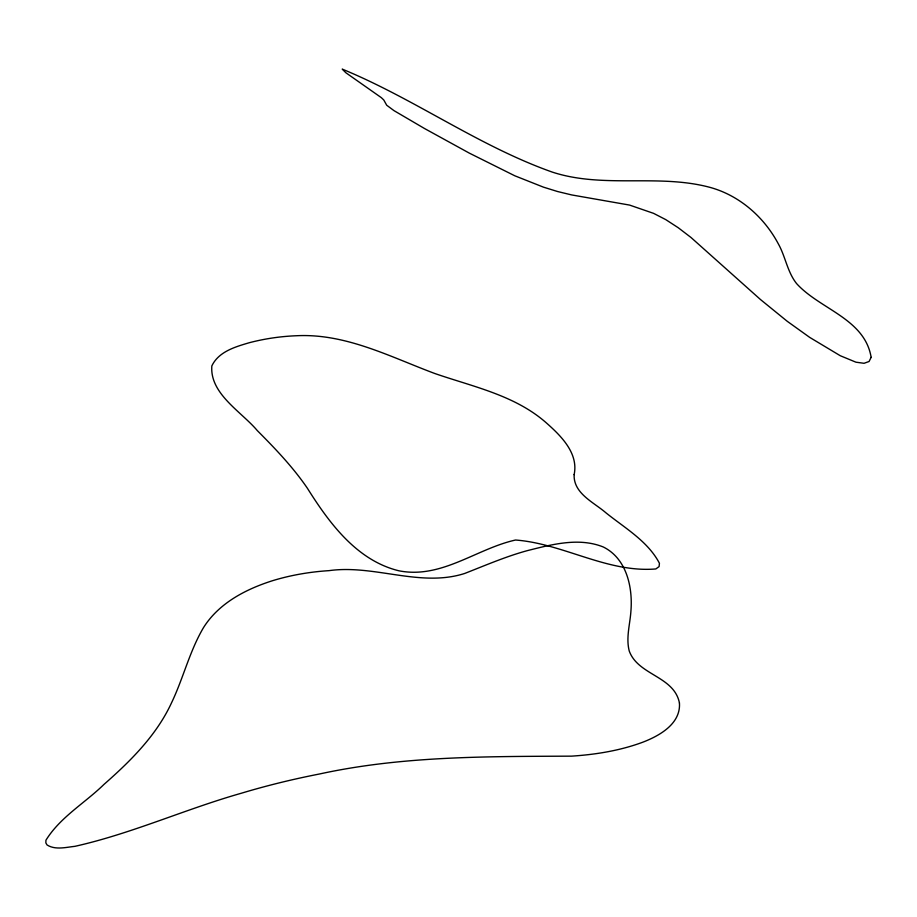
<?xml version="1.0" encoding="UTF-8"?>
<svg xmlns="http://www.w3.org/2000/svg" width="917" height="917" viewBox="0 0 917 917"><rect width="100%" height="100%" fill="white"/><g stroke="black" fill="none" stroke-linecap="round" stroke-linejoin="round"><path stroke-width="1.38" d="M574.145 474.605C573.251 493.346 593.643 502.229 605.759 512.672C624.718 527.963 647.838 541.145 659.426 563.256L659.105 566.58L655.838 568.953C607.203 572.999 563.256 543.609 515.549 540.021C476.393 548.71 441.49 579.177 398.987 570.81C356.816 560.574 329.306 523.114 307.401 488.268C293.004 467.166 275.26 448.631 257.287 430.577C241.343 411.63 209.638 393.806 211.838 365.917C218.682 351.578 235.314 346.821 249.424 342.683C264.658 338.717 280.315 336.401 296.042 335.76C345.411 333.112 389.908 356.736 434.773 373.494C473.161 386.779 515.056 395.238 546.394 422.932C560.986 435.862 578.65 453.17 574.145 474.605M679.44 702.995C680.895 723.88 659.403 735.847 642.519 742.312C619.789 750.691 595.626 754.588 571.509 756.147C487.259 756.548 402.391 755.895 319.552 773.982A551.507 318.405 0 0 0 241.4 793.216C185.326 809.126 131.853 833.587 74.907 846.334C65.852 847.308 55.272 850.197 47.042 844.947L45.85 842.872L45.93 840.236C60.155 817.173 84.903 803.063 104.011 784.379C130.604 761.018 156.486 735.388 171.536 702.812C183.343 678.19 189.578 651.15 203.54 627.549C218.842 603.237 245.515 589.333 272.143 580.828A156.761 90.508 0 0 1 329.111 570.638C374.342 564.31 420.33 587.659 464.598 573.492C485.322 565.411 505.783 556.516 527.298 550.647C551.793 544.492 578.787 537.133 603.306 546.99C626.529 558.476 632.822 587.04 630.942 610.802C630.094 624.133 625.818 637.659 629.222 650.944C638.014 675.428 674.11 675.944 679.44 702.995M871.15 357.343L869.052 361.504L864.055 363.292L855.951 362.192L840.281 355.727L809.711 337.399L787.267 321.317L760.525 299.572L691.005 237.492L678.282 227.76L665.776 219.633L653.58 213.352L629.601 205.087L571.692 194.931L557.536 191.515L543.414 187.137L514.804 175.789L469.309 153.116L424.502 128.506L393.943 110.602L386.699 105.226L383.764 99.964L381.323 97.649L345.801 72.707L342.224 69.107C414.381 98.738 478.491 145.963 552.263 172.087C602.71 188.604 656.847 173.909 707.89 186.827C738.231 194.381 763.655 216.343 778.224 243.67C785.468 256.451 787.279 271.833 796.541 283.525C819.855 309.361 864.697 318.566 871.15 357.343"/></g></svg>
